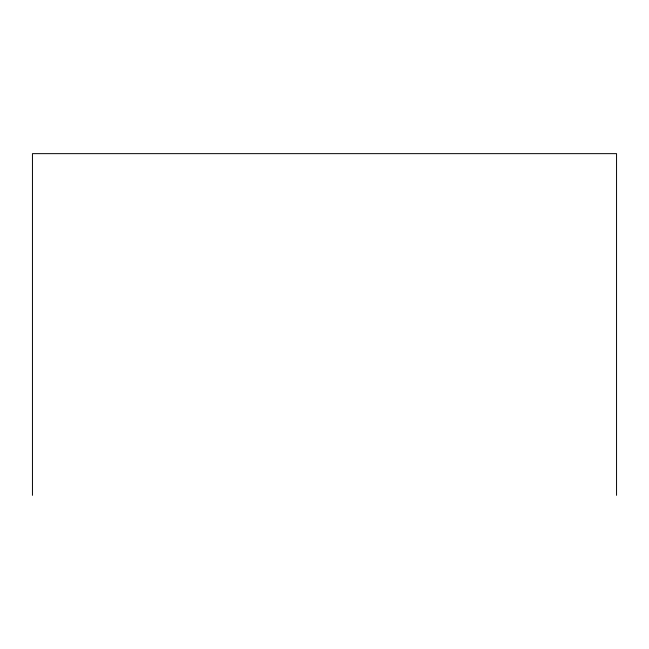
<?xml version="1.0" encoding="UTF-8"?>
<svg xmlns="http://www.w3.org/2000/svg" width="649" height="649" viewBox="0 0 649 649"><rect width="100%" height="100%" fill="white"/><g stroke="black" fill="none" stroke-linecap="round" stroke-linejoin="round"><path stroke-width="0.97" d="M616.55 495.357L616.55 153.643L32.45 153.643L32.45 495.357"/></g></svg>
